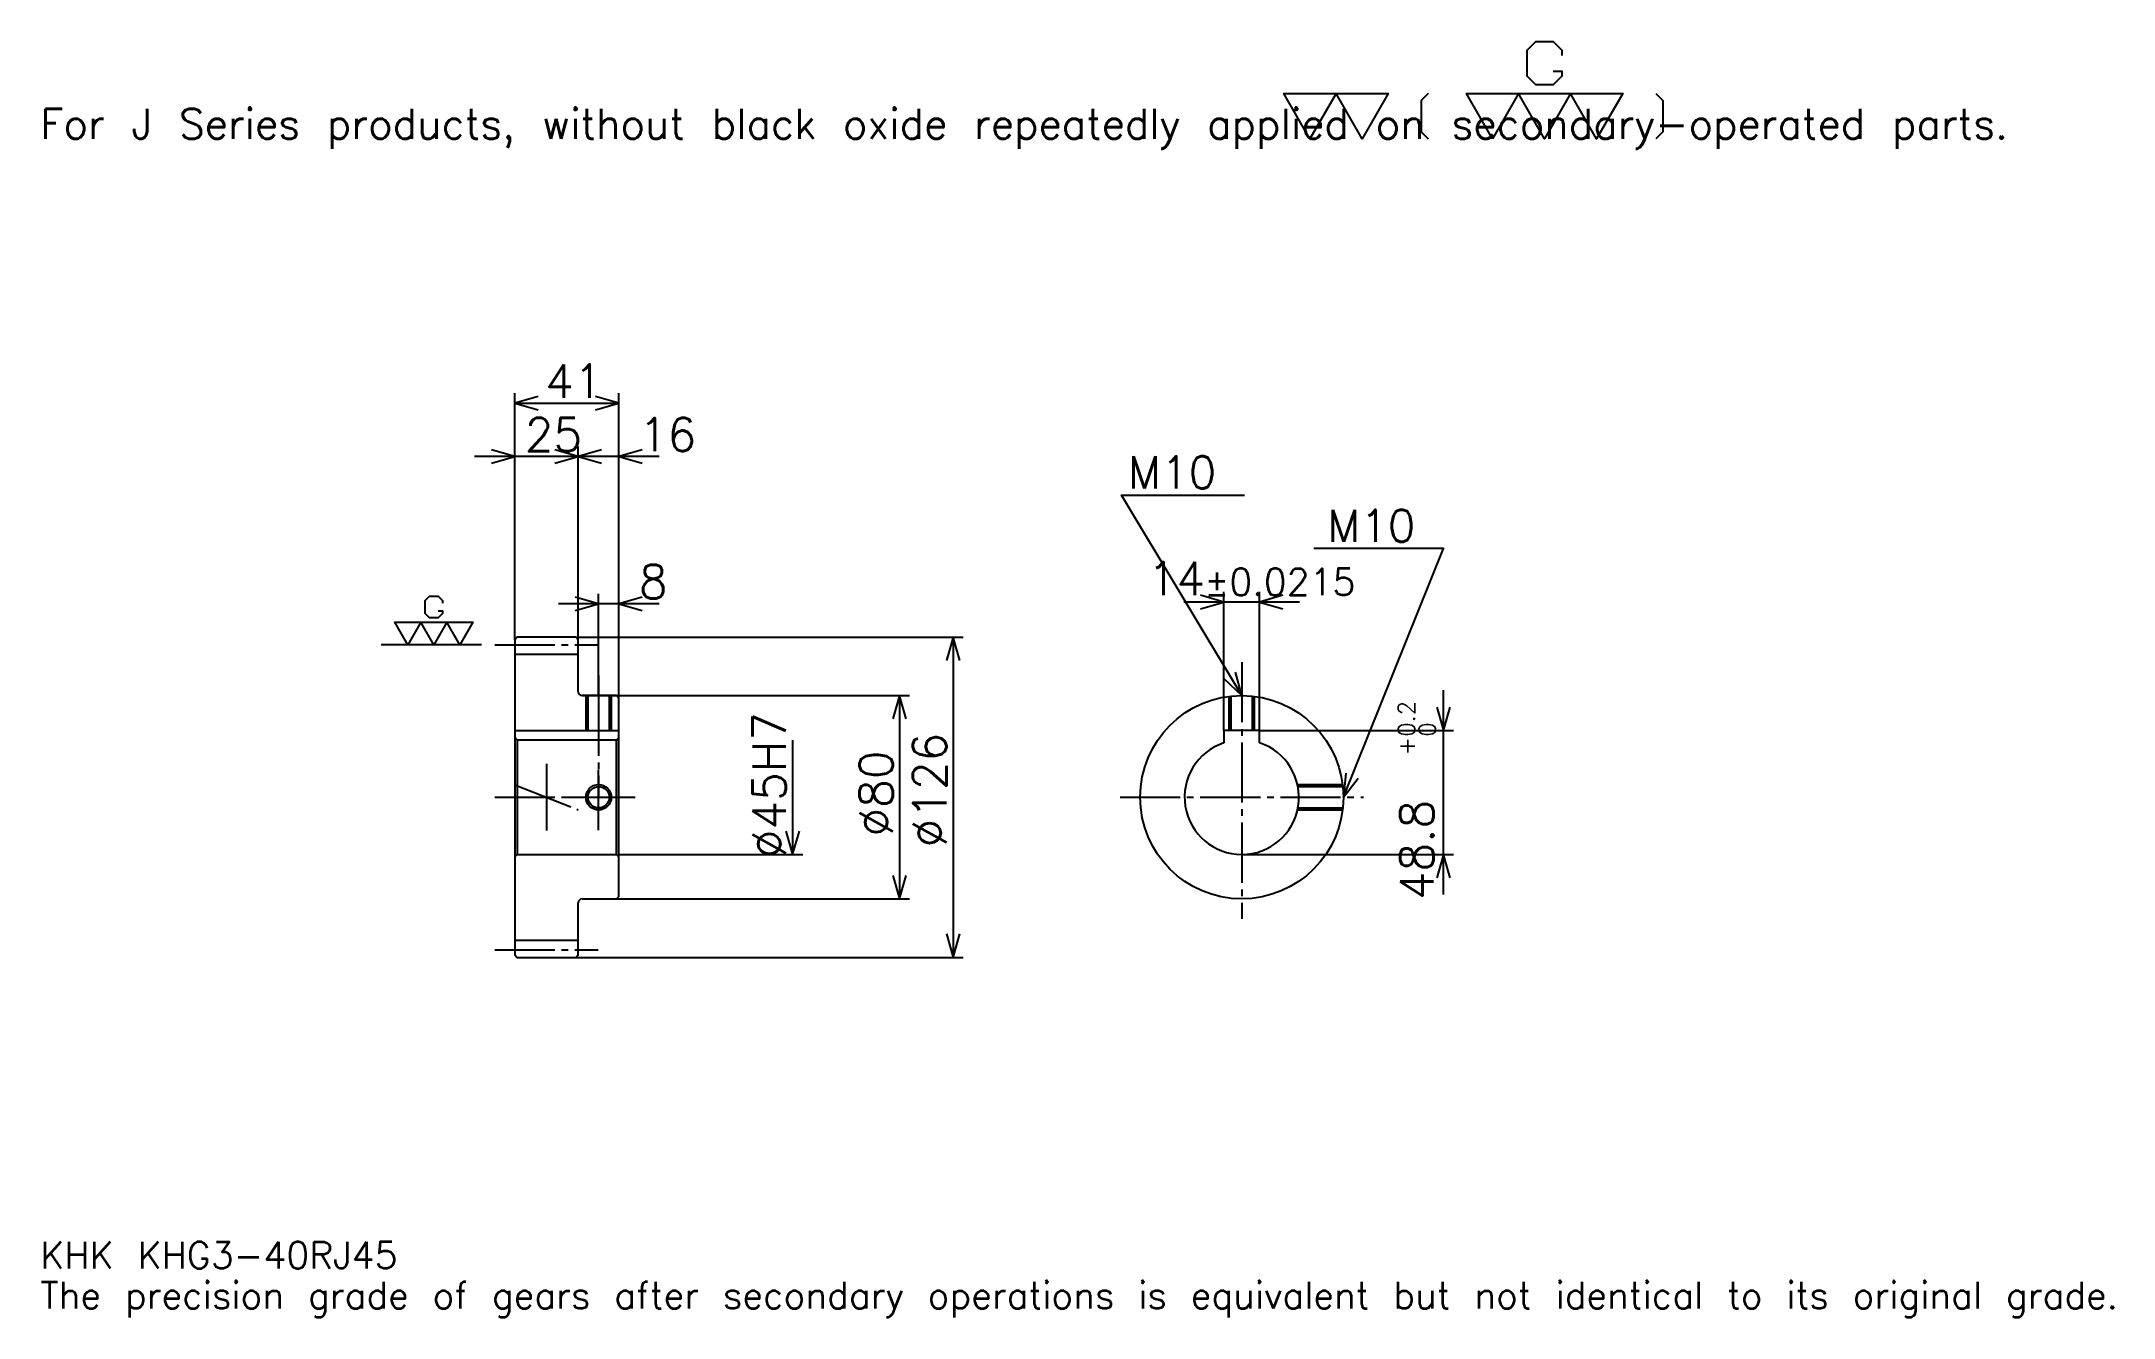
# Model space of a CAD drawing. Extents: x 27 to 842, y 10 to 512.
import ezdxf

# ---------------------------------------------------------------- set-up
doc = ezdxf.new("R2010")
doc.units = 0
doc.linetypes.add('DASHDOT', pattern=[31.565218, 23.673913, -2.630435, 2.630435, -2.630435])
doc.layers.get('0').update_dxf_attribs({"linetype": 'CONTINUOUS'})
doc.layers.add('DASHDOT', color=6, linetype='DASHDOT')
doc.styles.add('KANJI', font='TXT', dxfattribs={"bigfont": 'BIGFONT'})

msp = doc.modelspace()

# ---------------------------------------------------------------- linework, layer by layer
at = {"color": 5}
for p, q in [((213.065216, 277.380432), (213.065216, 373.391296)), ((213.065216, 369.445618), (254.065216, 369.445618)), ((254.065216, 277.380432), (254.065216, 373.391296)), ((238.065216, 277.380432), (238.065216, 352.347778)), ((253.847824, 348.402161), (197.282608, 348.402161)), ((269.847839, 348.402161), (222.282608, 348.402161)), ((246.065216, 277.380432), (246.065216, 294.478241)), ((492.239136, 240.68042), (492.239136, 295.152161)), ((506.239136, 240.68042), (506.239136, 295.152161)), ((269.847839, 290.532593), (230.282608, 290.532593)), ((522.021729, 291.206512), (476.456512, 291.206512)), ((213.065216, 276.380432), (213.065216, 277.380432)), ((237.065216, 277.380432), (254.065216, 277.380432)), ((238.065216, 276.380432), (238.065216, 277.380432)), ((246.065216, 254.380417), (246.065216, 277.380432)), ((246.065216, 254.380417), (246.065216, 277.380432)), ((254.065216, 277.380432), (389.532593, 277.380432)), ((254.065216, 253.380417), (254.065216, 277.380432)), ((385.586975, 277.380432), (385.586975, 151.380417)), ((239.565216, 254.380417), (254.065216, 254.380417)), ((254.065216, 254.380417), (368.489136, 254.380417)), ((364.543488, 254.380417), (364.543488, 174.380417)), ((578.695679, 176.097809), (578.695679, 256.463013)), ((322.456512, 236.880417), (322.456512, 191.880417)), ((506.239136, 240.68042), (582.641296, 240.68042)), ((254.065216, 191.880417), (326.402161, 191.880417)), ((499.239136, 191.880417), (582.641296, 191.880417)), ((239.565216, 174.380417), (254.065216, 174.380417)), ((254.065216, 174.380417), (368.489136, 174.380417)), ((237.065216, 151.380417), (254.065216, 151.380417)), ((254.065216, 151.380417), (389.532593, 151.380417))]:
    msp.add_line(p, q, dxfattribs=at)
at = {"color": 7}
for p, q in [((199.91304, 274.380432), (160.456512, 274.380432)), ((225.565216, 227.532593), (225.565216, 201.228241))]:
    msp.add_line(p, q, dxfattribs=at)
at = {"color": 4}
for p, q in [((213.065216, 270.630432), (238.065216, 270.630432)), ((213.065216, 240.68042), (254.065216, 240.68042)), ((214.065216, 236.880417), (214.065216, 191.880417)), ((253.065216, 236.880417), (254.065216, 237.880417)), ((253.065216, 191.880417), (254.065216, 190.880417)), ((213.065216, 158.130417), (238.065216, 158.130417))]:
    msp.add_line(p, q, dxfattribs=at)
at = {"color": 7}
for points in [[(621.834778, 500.150879), (625.254395, 500.150879), (625.254395, 498.099152), (621.834778, 494.679565), (614.995667, 494.679565), (611.576111, 498.099152), (611.576111, 508.357849), (614.995667, 511.777405), (621.834778, 511.777405), (625.254395, 508.357849), (625.254395, 506.306091)], [(526.086975, 473.478271), (515.828308, 491.26001), (556.863037, 491.26001), (546.60437, 473.478271), (536.345642, 491.26001), (526.086975, 473.478271)], [(572.593079, 491.26001), (569.857422, 488.524353), (569.857422, 476.213928), (572.593079, 473.478271)], [(597.897827, 473.478271), (587.63916, 491.26001), (649.191345, 491.26001), (638.932617, 473.478271), (628.67395, 491.26001), (618.415222, 473.478271), (608.156555, 491.26001), (597.897827, 473.478271)], [(662.185669, 491.26001), (664.921326, 488.524353), (664.921326, 476.213928), (662.185669, 473.478271)], [(182.946747, 287.716736), (184.656525, 287.716736), (184.656525, 286.690857), (182.946747, 284.981079), (179.527176, 284.981079), (177.817383, 286.690857), (177.817383, 291.82019), (179.527176, 293.529968), (182.946747, 293.529968), (184.656525, 291.82019), (184.656525, 290.794312)], [(170.978256, 274.380432), (165.848907, 283.271301), (196.625, 283.271301), (191.495651, 274.380432), (186.366302, 283.271301), (181.236954, 274.380432), (176.107605, 283.271301), (170.978256, 274.380432)]]:
    msp.add_lwpolyline(points, dxfattribs=at)
at = {"color": 5}
for points in [[(222.271744, 372.07605), (213.065216, 369.445618), (222.271744, 366.815186)], [(244.858688, 366.815186), (254.065216, 369.445618), (244.858688, 372.07605)], [(203.858688, 345.771729), (213.065216, 348.402161), (203.858688, 351.032593)], [(228.858688, 345.771729), (238.065216, 348.402161), (228.858688, 351.032593)], [(247.271729, 351.032593), (238.065216, 348.402161), (247.271729, 345.771729)], [(263.271729, 351.032593), (254.065216, 348.402161), (263.271729, 345.771729)], [(499.239136, 254.380417), (451.891296, 333.293457), (500.29129, 333.293457)], [(539.239136, 214.380417), (578.695679, 312.25), (527.665222, 312.25)], [(483.032623, 288.57608), (492.239136, 291.206512), (483.032623, 293.836945)], [(515.445679, 293.836945), (506.239136, 291.206512), (515.445679, 288.57608)], [(236.858688, 287.902161), (246.065216, 290.532593), (236.858688, 293.163025)], [(263.271729, 293.163025), (254.065216, 290.532593), (263.271729, 287.902161)], [(388.217407, 268.173889), (385.586975, 277.380432), (382.956543, 268.173889)], [(492.246826, 260.9216), (499.239136, 254.380417), (496.757996, 263.628296)], [(367.17392, 245.173889), (364.543488, 254.380417), (361.913055, 245.173889)], [(576.065186, 249.886932), (578.695679, 240.68042), (581.32605, 249.886932)], [(540.241943, 223.902695), (539.239136, 214.380417), (545.121216, 221.935593)], [(319.82608, 201.086945), (322.456512, 191.880417), (325.086945, 201.086945)], [(581.32605, 182.673889), (578.695679, 191.880417), (576.065186, 182.673889)], [(361.913055, 183.586945), (364.543488, 174.380417), (367.17392, 183.586945)], [(382.956543, 160.586945), (385.586975, 151.380417), (388.217407, 160.586945)]]:
    msp.add_lwpolyline(points, dxfattribs=at)
at = {"color": 4}
for points in [[(238.065216, 255.880417), (238.065216, 276.380432), (237.065216, 277.380432), (214.065216, 277.380432), (213.065216, 276.380432), (213.065216, 190.880417)], [(239.565216, 174.380417), (253.065216, 174.380417), (254.065216, 175.380417), (254.065216, 253.380417), (253.065216, 254.380417), (239.565216, 254.380417)], [(241.065216, 254.380417), (241.065216, 240.68042)], [(241.875214, 254.380417), (241.875214, 240.68042)], [(250.255219, 254.380417), (250.255219, 240.68042)], [(251.065216, 254.380417), (251.065216, 240.68042)], [(494.239136, 240.68042), (494.239136, 254.066681)], [(495.049133, 240.68042), (495.049133, 254.160355)], [(503.429138, 240.68042), (503.429138, 254.160355)], [(504.239136, 240.68042), (504.239136, 254.066681)], [(213.065216, 190.880417), (214.065216, 191.880417), (253.065216, 191.880417), (253.065216, 236.880417), (214.065216, 236.880417), (213.065216, 237.880417)], [(506.239136, 235.763824), (506.239136, 240.68042), (492.239136, 240.68042), (492.239136, 235.763824)], [(521.176514, 219.380417), (538.925415, 219.380417)], [(521.345581, 218.570419), (539.019043, 218.570419)], [(521.176514, 209.380417), (538.925415, 209.380417)], [(521.345581, 210.190414), (539.019043, 210.190414)], [(213.065216, 190.880417), (213.065216, 152.380417), (214.065216, 151.380417), (237.065216, 151.380417), (238.065216, 152.380417), (238.065216, 172.880417)]]:
    msp.add_lwpolyline(points, dxfattribs=at)
for centre, radius in [((499.239136, 214.380417), 40), ((246.065216, 214.380417), 4.19)]:
    msp.add_circle(centre, radius, dxfattribs=at)
at = {"color": 7}
msp.add_circle((246.065216, 214.380417), 5, dxfattribs=at)
at = {"color": 4}
for centre, radius, start, end in [((239.565216, 255.880417), 1.5, 180, 270), ((499.239136, 214.380417), 22.5, 108.12620381, 71.87379619), ((239.565216, 172.880417), 1.5, 90, 180)]:
    msp.add_arc(centre, radius, start, end, dxfattribs=at)
at = {"layer": 'DASHDOT', "color": 7}
for p, q in [((205.173904, 274.380432), (245.956512, 274.380432)), ((499.239136, 267.532593), (499.239136, 166.489105)), ((246.065216, 254.380417), (246.065216, 214.380417)), ((205.173904, 214.380417), (261.956512, 214.380417)), ((213.065216, 219.304291), (238.065216, 209.456543)), ((451.347839, 214.380417), (547.130432, 214.380417)), ((205.173904, 154.380417), (245.956512, 154.380417))]:
    msp.add_line(p, q, dxfattribs=at)
for points in [[(246.065216, 262.271729), (246.065216, 232.789108)], [(246.065216, 201.489105), (246.065216, 227.271729)], [(233.17392, 214.380417), (258.956512, 214.380417)]]:
    msp.add_lwpolyline(points, dxfattribs=at)

# ---------------------------------------------------------------- texts
at = {"color": 7, "style": 'KANJI'}
for s, height, p in [('For J Series products, without black oxide repeatedly applied on secondary-operated parts.', 11.836957, (26.304348, 473.478271)), ('41', 13.152174, (225.016296, 371.549988)), ('25', 13.152174, (217.016296, 350.5065)), ('16', 13.152174, (261.956512, 350.5065)), ('M10', 12.626087, (454.521729, 335.923889)), ('M10', 12.626087, (532.926086, 314.880432)), ('8', 13.152174, (261.956512, 292.636932)), ('14', 13.152174, (462.226318, 293.836945)), ('%%p0.0215', 10.521739, (484.451874, 293.836945)), ('KHK KHG3-40RJ45', 10.521739, (26.304348, 28.934782)), ('The precision grade of gears after secondary operations is equivalent but not identical to its original grade.', 10.521739, (26.304348, 13.152174))]:
    msp.add_text(s, height=height, dxfattribs=at).set_placement(p)
for s, height, p in [('%%c45H7', 13.152174, (319.82608, 190.377701)), ('0.2', 6.576087, (567.384766, 238.191895)), ('%%c126', 13.152174, (382.956543, 194.652161)), ('+', 6.576087, (567.384766, 230.826675)), ('0', 6.576087, (575.539124, 238.191895)), ('%%c80', 13.152174, (361.913055, 198.926605)), ('48.8', 13.152174, (574.75, 173.898849))]:
    msp.add_text(s, height=height, rotation=90, dxfattribs=at).set_placement(p)

doc.saveas('drawing.dxf')
